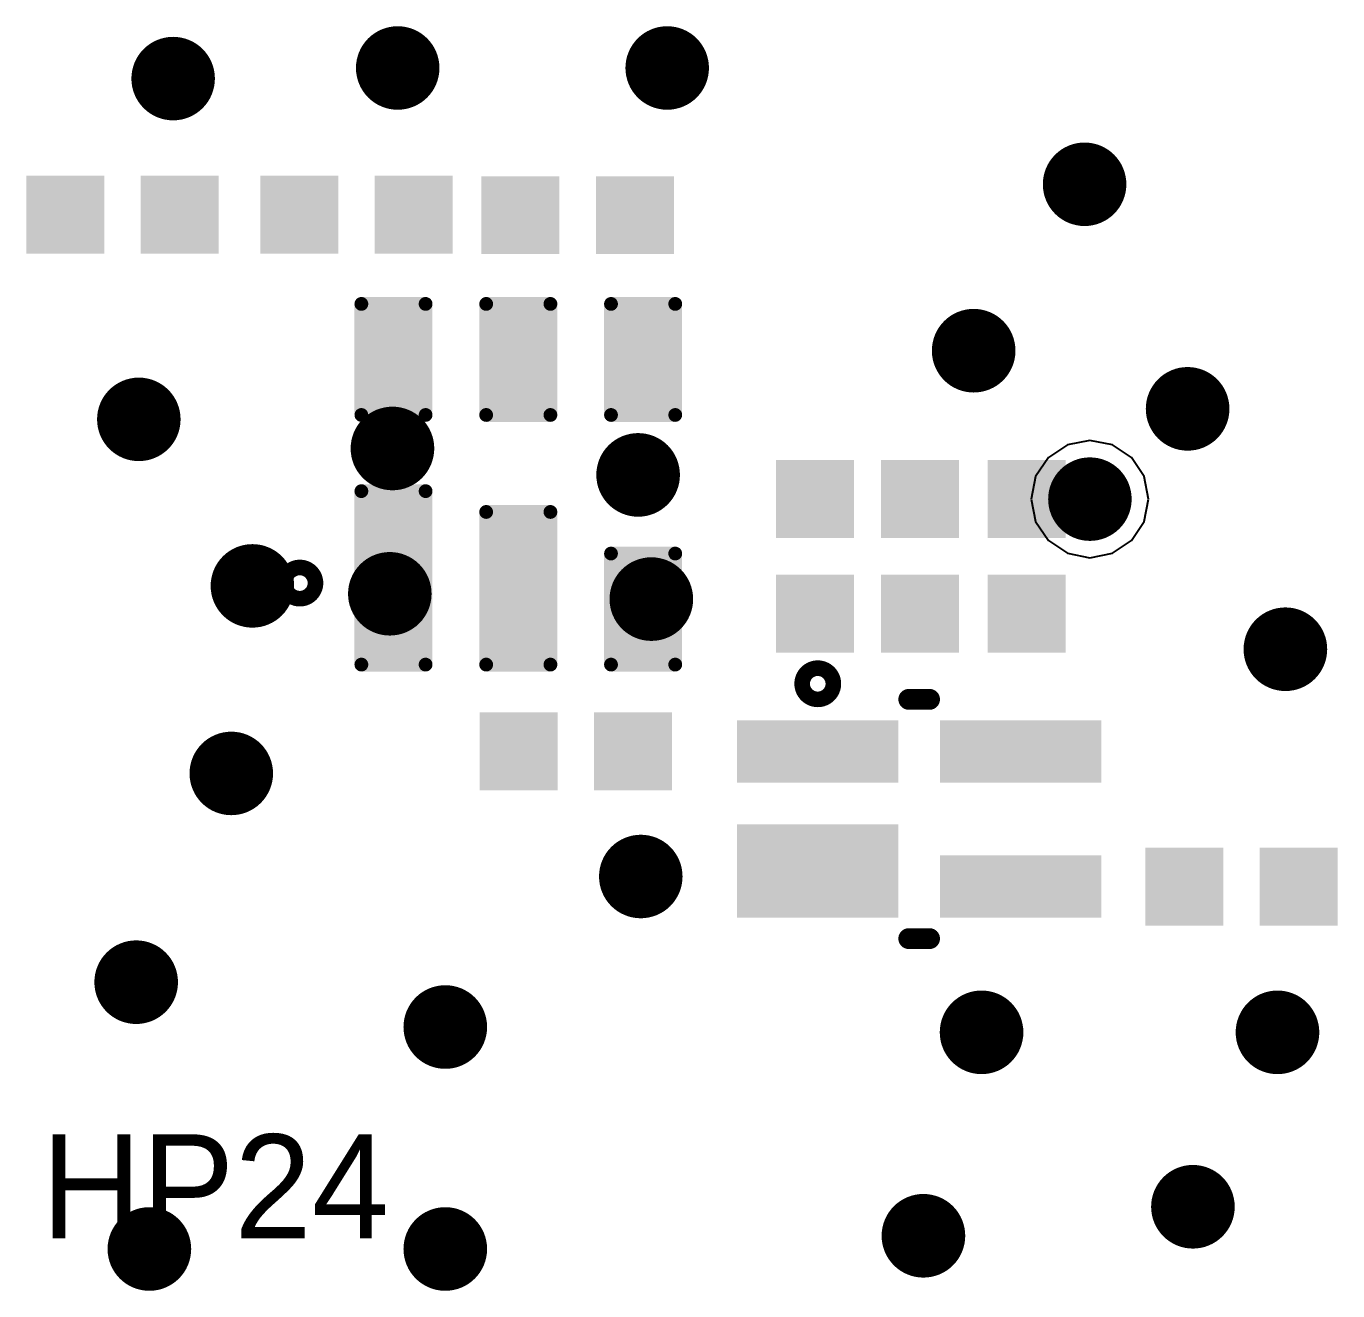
# Model space of a CAD drawing. Header units: inches. Extents: x -103 to 137, y -40 to 49.
# Drawn here: x -22.92 to -10.31, y -9.06 to 3.1 of the extents above; entities that cross this region are included whole.
import ezdxf

# ---------------------------------------------------------------- set-up
doc = ezdxf.new("R2010")
doc.units = ezdxf.units.IN
doc.header["$MEASUREMENT"] = 0
for name, color, linetype in [('BottomSolder', 6, 'Continuous'), ('MidLayer1', 16, 'Continuous'), ('MultiLayer', 9, 'Continuous'), ('TopOverlay', 2, 'Continuous'), ('TopPaste', 8, 'Continuous'), ('TopSolder', 216, 'Continuous'), ('ViaHoleLayer', 16, 'Continuous')]:
    doc.layers.add(name, color=color, linetype=linetype)

# ---------------------------------------------------------------- blocks, each defined once
blk = doc.blocks.new('SOT_343_36')
at = {"layer": 'TopOverlay'}
for points, const_width in [([(-0.03248, 0.05118, 1), (-0.04429, 0.05118, 1)], 0.00591), ([(-0.04577, 0.05118, 1), (-0.04281, 0.05118, 1)], 0.00295), ([(-0.03396, 0.05118, 1), (-0.031, 0.05118, 1)], 0.00295), ([(-0.00591, 0.04528, 1), (-0.00197, 0.04528, 1)], 0.00394), ([(0.00197, 0.04528, 1), (0.00591, 0.04528, 1)], 0.00394), ([(-0.00591, -0.04528, 1), (-0.00197, -0.04528, 1)], 0.00394), ([(0.00197, -0.04528, 1), (0.00591, -0.04528, 1)], 0.00394)]:
    blk.add_lwpolyline(points, format="xyb", close=True, dxfattribs=dict(at, const_width=const_width))
at = {"layer": 'TopOverlay', "const_width": 0.00787}
for points in [[(-0.00394, 0.04528), (0.00394, 0.04528)], [(-0.00394, -0.04528), (0.00394, -0.04528)]]:
    blk.add_lwpolyline(points, dxfattribs=at)
at = {"layer": 'TopPaste'}
for points in [[(-0.00984, 0.01575), (-0.00984, 0.03543), (-0.06693, 0.01575), (-0.06693, 0.03543)], [(0.06693, 0.01575), (0.06693, 0.03543), (0.00984, 0.01575), (0.00984, 0.03543)], [(-0.00984, -0.03543), (-0.00984, -0.00394), (-0.06693, -0.03543), (-0.06693, -0.00394)], [(0.06693, -0.03543), (0.06693, -0.01575), (0.00984, -0.03543), (0.00984, -0.01575)]]:
    blk.add_solid(points, dxfattribs=at)
at = {"layer": 'TopSolder'}
for points in [[(-0.00787, 0.01378), (-0.00787, 0.0374), (-0.0689, 0.01378), (-0.0689, 0.0374)], [(0.0689, 0.01378), (0.0689, 0.0374), (0.00787, 0.01378), (0.00787, 0.0374)], [(-0.00787, -0.0374), (-0.00787, -0.00197), (-0.0689, -0.0374), (-0.0689, -0.00197)], [(0.0689, -0.0374), (0.0689, -0.01378), (0.00787, -0.0374), (0.00787, -0.01378)]]:
    blk.add_solid(points, dxfattribs=at)
blk = doc.blocks.new('DCC6C_3_0_3_0___37')
at = {"layer": 'TopOverlay'}
for points, const_width in [([(-0.0315, 0.08268, 1), (-0.04331, 0.08268, 1)], 0.00591), ([(-0.04478, 0.08268, 1), (-0.04183, 0.08268, 1)], 0.00295), ([(-0.03297, 0.08268, 1), (-0.03002, 0.08268, 1)], 0.00295)]:
    blk.add_lwpolyline(points, format="xyb", close=True, dxfattribs=dict(at, const_width=const_width))
at = {"layer": 'TopPaste', "const_width": 0.00064}
for points in [[(-0.06858, 0.0594, 1), (-0.06794, 0.0594, 1)], [(-0.00293, 0.0594, 1), (-0.00229, 0.0594, 1)], [(0.02591, 0.0594, 1), (0.02655, 0.0594, 1)], [(0.06794, 0.0594, 1), (0.06858, 0.0594, 1)], [(-0.06858, 0.03509, 1), (-0.06794, 0.03509, 1)], [(-0.00293, 0.03509, 1), (-0.00229, 0.03509, 1)], [(0.02591, 0.03509, 1), (0.02655, 0.03509, 1)], [(0.06794, 0.03509, 1), (0.06858, 0.03509, 1)], [(-0.06858, 0.01216, 1), (-0.06794, 0.01216, 1)], [(-0.0108, 0.01216, 1), (-0.01016, 0.01216, 1)], [(0.02591, 0.01216, 1), (0.02655, 0.01216, 1)], [(0.06794, 0.01216, 1), (0.06858, 0.01216, 1)], [(-0.06858, -0.01216, 1), (-0.06794, -0.01216, 1)], [(-0.0108, -0.01216, 1), (-0.01016, -0.01216, 1)], [(0.02591, -0.01216, 1), (0.02655, -0.01216, 1)], [(0.06794, -0.01216, 1), (0.06858, -0.01216, 1)], [(-0.06858, -0.03509, 1), (-0.06794, -0.03509, 1)], [(-0.02655, -0.03509, 1), (-0.02591, -0.03509, 1)], [(0.02591, -0.03509, 1), (0.02655, -0.03509, 1)], [(0.06794, -0.03509, 1), (0.06858, -0.03509, 1)], [(-0.06858, -0.0594, 1), (-0.06794, -0.0594, 1)], [(-0.02655, -0.0594, 1), (-0.02591, -0.0594, 1)], [(0.02591, -0.0594, 1), (0.02655, -0.0594, 1)], [(0.06794, -0.0594, 1), (0.06858, -0.0594, 1)]]:
    blk.add_lwpolyline(points, format="xyb", close=True, dxfattribs=at)
at = {"layer": 'TopPaste'}
for points in [[(-0.06826, 0.03445), (-0.00261, 0.03445), (-0.06826, 0.06004), (-0.00261, 0.06004)], [(0.02623, 0.03445), (0.06826, 0.03445), (0.02623, 0.06004), (0.06826, 0.06004)], [(-0.0689, 0.03509), (-0.00197, 0.03509), (-0.0689, 0.0594), (-0.00197, 0.0594)], [(0.02559, 0.03509), (0.0689, 0.03509), (0.02559, 0.0594), (0.0689, 0.0594)], [(-0.0689, -0.01216), (-0.00984, -0.01216), (-0.0689, 0.01216), (-0.00984, 0.01216)], [(-0.06826, -0.0128), (-0.01048, -0.0128), (-0.06826, 0.0128), (-0.01048, 0.0128)], [(0.02559, -0.01216), (0.0689, -0.01216), (0.02559, 0.01216), (0.0689, 0.01216)], [(0.02623, -0.0128), (0.06826, -0.0128), (0.02623, 0.0128), (0.06826, 0.0128)], [(-0.06826, -0.06004), (-0.02623, -0.06004), (-0.06826, -0.03445), (-0.02623, -0.03445)], [(0.02623, -0.06004), (0.06826, -0.06004), (0.02623, -0.03445), (0.06826, -0.03445)], [(-0.0689, -0.0594), (-0.02559, -0.0594), (-0.0689, -0.03509), (-0.02559, -0.03509)], [(0.02559, -0.0594), (0.0689, -0.0594), (0.02559, -0.03509), (0.0689, -0.03509)]]:
    blk.add_solid(points, dxfattribs=at)
at = {"layer": 'TopSolder', "const_width": 0.00261}
for points in [[(-0.06956, 0.0594, 1), (-0.06695, 0.0594, 1)], [(-0.00391, 0.0594, 1), (-0.0013, 0.0594, 1)], [(0.02493, 0.0594, 1), (0.02753, 0.0594, 1)], [(0.06695, 0.0594, 1), (0.06956, 0.0594, 1)], [(-0.06956, 0.03509, 1), (-0.06695, 0.03509, 1)], [(-0.00391, 0.03509, 1), (-0.0013, 0.03509, 1)], [(0.02493, 0.03509, 1), (0.02753, 0.03509, 1)], [(0.06695, 0.03509, 1), (0.06956, 0.03509, 1)], [(-0.06956, 0.01216, 1), (-0.06695, 0.01216, 1)], [(-0.01179, 0.01216, 1), (-0.00918, 0.01216, 1)], [(0.02493, 0.01216, 1), (0.02753, 0.01216, 1)], [(0.06695, 0.01216, 1), (0.06956, 0.01216, 1)], [(-0.06956, -0.01216, 1), (-0.06695, -0.01216, 1)], [(-0.01179, -0.01216, 1), (-0.00918, -0.01216, 1)], [(0.02493, -0.01216, 1), (0.02753, -0.01216, 1)], [(0.06695, -0.01216, 1), (0.06956, -0.01216, 1)], [(-0.06956, -0.03509, 1), (-0.06695, -0.03509, 1)], [(-0.02753, -0.03509, 1), (-0.02493, -0.03509, 1)], [(0.02493, -0.03509, 1), (0.02753, -0.03509, 1)], [(0.06695, -0.03509, 1), (0.06956, -0.03509, 1)], [(-0.06956, -0.0594, 1), (-0.06695, -0.0594, 1)], [(-0.02753, -0.0594, 1), (-0.02493, -0.0594, 1)], [(0.02493, -0.0594, 1), (0.02753, -0.0594, 1)], [(0.06695, -0.0594, 1), (0.06956, -0.0594, 1)]]:
    blk.add_lwpolyline(points, format="xyb", close=True, dxfattribs=at)
at = {"layer": 'TopSolder'}
for points in [[(-0.06826, 0.03248), (-0.00261, 0.03248), (-0.06826, 0.06201), (-0.00261, 0.06201)], [(0.02623, 0.03248), (0.06826, 0.03248), (0.02623, 0.06201), (0.06826, 0.06201)], [(-0.07087, 0.03509), (0, 0.03509), (-0.07087, 0.0594), (0, 0.0594)], [(0.02362, 0.03509), (0.07087, 0.03509), (0.02362, 0.0594), (0.07087, 0.0594)], [(-0.07087, -0.01216), (-0.00787, -0.01216), (-0.07087, 0.01216), (-0.00787, 0.01216)], [(-0.06826, -0.01476), (-0.01048, -0.01476), (-0.06826, 0.01476), (-0.01048, 0.01476)], [(0.02362, -0.01216), (0.07087, -0.01216), (0.02362, 0.01216), (0.07087, 0.01216)], [(0.02623, -0.01476), (0.06826, -0.01476), (0.02623, 0.01476), (0.06826, 0.01476)], [(-0.06826, -0.06201), (-0.02623, -0.06201), (-0.06826, -0.03248), (-0.02623, -0.03248)], [(0.02623, -0.06201), (0.06826, -0.06201), (0.02623, -0.03248), (0.06826, -0.03248)], [(-0.07087, -0.0594), (-0.02362, -0.0594), (-0.07087, -0.03509), (-0.02362, -0.03509)], [(0.02362, -0.0594), (0.07087, -0.0594), (0.02362, -0.03509), (0.07087, -0.03509)]]:
    blk.add_solid(points, dxfattribs=at)
blk = doc.blocks.new('____402_____84')
at = {"layer": 'TopPaste'}
for points in [[(-0.03445, -0.0128), (-0.00886, -0.0128), (-0.03445, 0.0128), (-0.00886, 0.0128)], [(0.00886, -0.0128), (0.03445, -0.0128), (0.00886, 0.0128), (0.03445, 0.0128)]]:
    blk.add_solid(points, dxfattribs=at)
at = {"layer": 'TopSolder'}
for points in [[(-0.03642, -0.01476), (-0.00689, -0.01476), (-0.03642, 0.01476), (-0.00689, 0.01476)], [(0.00689, -0.01476), (0.03642, -0.01476), (0.00689, 0.01476), (0.03642, 0.01476)]]:
    blk.add_solid(points, dxfattribs=at)
blk = doc.blocks.new('____402_____85')
at = {"layer": 'TopPaste'}
for points in [[(-0.03445, -0.0128), (-0.00886, -0.0128), (-0.03445, 0.0128), (-0.00886, 0.0128)], [(0.00886, -0.0128), (0.03445, -0.0128), (0.00886, 0.0128), (0.03445, 0.0128)]]:
    blk.add_solid(points, dxfattribs=at)
at = {"layer": 'TopSolder'}
for points in [[(-0.03642, -0.01476), (-0.00689, -0.01476), (-0.03642, 0.01476), (-0.00689, 0.01476)], [(0.00689, -0.01476), (0.03642, -0.01476), (0.00689, 0.01476), (0.03642, 0.01476)]]:
    blk.add_solid(points, dxfattribs=at)
blk = doc.blocks.new('____402_____135')
at = {"layer": 'TopPaste'}
for points in [[(-0.03445, -0.0128), (-0.00886, -0.0128), (-0.03445, 0.0128), (-0.00886, 0.0128)], [(0.00886, -0.0128), (0.03445, -0.0128), (0.00886, 0.0128), (0.03445, 0.0128)]]:
    blk.add_solid(points, dxfattribs=at)
at = {"layer": 'TopSolder'}
for points in [[(-0.03642, -0.01476), (-0.00689, -0.01476), (-0.03642, 0.01476), (-0.00689, 0.01476)], [(0.00689, -0.01476), (0.03642, -0.01476), (0.00689, 0.01476), (0.03642, 0.01476)]]:
    blk.add_solid(points, dxfattribs=at)
blk = doc.blocks.new('____402_____137')
at = {"layer": 'TopPaste'}
for points in [[(-0.03445, -0.0128), (-0.00886, -0.0128), (-0.03445, 0.0128), (-0.00886, 0.0128)], [(0.00886, -0.0128), (0.03445, -0.0128), (0.00886, 0.0128), (0.03445, 0.0128)]]:
    blk.add_solid(points, dxfattribs=at)
at = {"layer": 'TopSolder'}
for points in [[(-0.03642, -0.01476), (-0.00689, -0.01476), (-0.03642, 0.01476), (-0.00689, 0.01476)], [(0.00689, -0.01476), (0.03642, -0.01476), (0.00689, 0.01476), (0.03642, 0.01476)]]:
    blk.add_solid(points, dxfattribs=at)
blk = doc.blocks.new('____402_____138')
at = {"layer": 'TopPaste'}
for points in [[(-0.03445, -0.0128), (-0.00886, -0.0128), (-0.03445, 0.0128), (-0.00886, 0.0128)], [(0.00886, -0.0128), (0.03445, -0.0128), (0.00886, 0.0128), (0.03445, 0.0128)]]:
    blk.add_solid(points, dxfattribs=at)
at = {"layer": 'TopSolder'}
for points in [[(-0.03642, -0.01476), (-0.00689, -0.01476), (-0.03642, 0.01476), (-0.00689, 0.01476)], [(0.00689, -0.01476), (0.03642, -0.01476), (0.00689, 0.01476), (0.03642, 0.01476)]]:
    blk.add_solid(points, dxfattribs=at)
blk = doc.blocks.new('____402_____139')
at = {"layer": 'TopPaste'}
for points in [[(-0.03445, -0.0128), (-0.00886, -0.0128), (-0.03445, 0.0128), (-0.00886, 0.0128)], [(0.00886, -0.0128), (0.03445, -0.0128), (0.00886, 0.0128), (0.03445, 0.0128)]]:
    blk.add_solid(points, dxfattribs=at)
at = {"layer": 'TopSolder'}
for points in [[(-0.03642, -0.01476), (-0.00689, -0.01476), (-0.03642, 0.01476), (-0.00689, 0.01476)], [(0.00689, -0.01476), (0.03642, -0.01476), (0.00689, 0.01476), (0.03642, 0.01476)]]:
    blk.add_solid(points, dxfattribs=at)
blk = doc.blocks.new('____402_____141')
at = {"layer": 'TopPaste'}
for points in [[(-0.03445, -0.0128), (-0.00886, -0.0128), (-0.03445, 0.0128), (-0.00886, 0.0128)], [(0.00886, -0.0128), (0.03445, -0.0128), (0.00886, 0.0128), (0.03445, 0.0128)]]:
    blk.add_solid(points, dxfattribs=at)
at = {"layer": 'TopSolder'}
for points in [[(-0.03642, -0.01476), (-0.00689, -0.01476), (-0.03642, 0.01476), (-0.00689, 0.01476)], [(0.00689, -0.01476), (0.03642, -0.01476), (0.00689, 0.01476), (0.03642, 0.01476)]]:
    blk.add_solid(points, dxfattribs=at)
blk = doc.blocks.new('____402_____142')
at = {"layer": 'TopPaste'}
for points in [[(-0.03445, -0.0128), (-0.00886, -0.0128), (-0.03445, 0.0128), (-0.00886, 0.0128)], [(0.00886, -0.0128), (0.03445, -0.0128), (0.00886, 0.0128), (0.03445, 0.0128)]]:
    blk.add_solid(points, dxfattribs=at)
at = {"layer": 'TopSolder'}
for points in [[(-0.03642, -0.01476), (-0.00689, -0.01476), (-0.03642, 0.01476), (-0.00689, 0.01476)], [(0.00689, -0.01476), (0.03642, -0.01476), (0.00689, 0.01476), (0.03642, 0.01476)]]:
    blk.add_solid(points, dxfattribs=at)

msp = doc.modelspace()

# ---------------------------------------------------------------- linework, layer by layer
at = {"layer": 'BottomSolder', "const_width": 0.402}
for points in [[(-19.553, 2.698, 1), (-19.152, 2.698, 1)], [(-16.962, 2.698, 1), (-16.561, 2.698, 1)], [(-21.712, 2.596, 1), (-21.311, 2.596, 1)], [(-12.949, 1.58, 1), (-12.548, 1.58, 1)], [(-14.016, -0.02, 1), (-13.614, -0.02, 1)], [(-11.959, -0.579, 1), (-11.557, -0.579, 1)], [(-22.042, -0.68, 1), (-21.641, -0.68, 1)], [(-19.604, -0.96, 1), (-19.202, -0.96, 1)], [(-17.242, -1.214, 1), (-16.84, -1.214, 1)], [(-12.898, -1.447, 1), (-12.497, -1.447, 1)], [(-20.95, -2.281, 1), (-20.549, -2.281, 1)], [(-19.629, -2.357, 1), (-19.228, -2.357, 1)], [(-17.115, -2.408, 1), (-16.713, -2.408, 1)], [(-11.019, -2.89, 1), (-10.617, -2.89, 1)], [(-21.153, -4.084, 1), (-20.752, -4.084, 1)], [(-17.216, -5.075, 1), (-16.815, -5.075, 1)], [(-22.068, -6.091, 1), (-21.666, -6.091, 1)], [(-19.096, -6.522, 1), (-18.694, -6.522, 1)], [(-13.94, -6.573, 1), (-13.538, -6.573, 1)], [(-11.095, -6.573, 1), (-10.693, -6.573, 1)], [(-11.908, -8.25, 1), (-11.506, -8.25, 1)], [(-14.499, -8.529, 1), (-14.097, -8.529, 1)], [(-21.941, -8.656, 1), (-21.539, -8.656, 1)], [(-19.096, -8.656, 1), (-18.694, -8.656, 1)]]:
    msp.add_lwpolyline(points, format="xyb", close=True, dxfattribs=at)
at = {"layer": 'MidLayer1'}
for p, q in [((-12.698, -0.882), (-12.914, -0.925)), ((-12.481, -0.925), (-12.698, -0.882)), ((-12.914, -0.925), (-13.097, -1.047)), ((-12.298, -1.047), (-12.481, -0.925)), ((-13.097, -1.047), (-13.219, -1.23)), ((-12.176, -1.23), (-12.298, -1.047)), ((-13.219, -1.23), (-13.262, -1.447)), ((-12.133, -1.447), (-12.176, -1.23)), ((-13.262, -1.447), (-13.219, -1.663)), ((-12.176, -1.663), (-12.133, -1.447)), ((-13.219, -1.663), (-13.097, -1.846)), ((-12.298, -1.846), (-12.176, -1.663)), ((-13.097, -1.846), (-12.914, -1.968)), ((-12.481, -1.968), (-12.298, -1.846)), ((-12.914, -1.968), (-12.698, -2.011)), ((-12.698, -2.011), (-12.481, -1.968))]:
    msp.add_line(p, q, dxfattribs=at)
at = {"layer": 'MidLayer1', "const_width": 0.3}
for points in [[(-19.502, 2.698, 1), (-19.202, 2.698, 1)], [(-16.912, 2.698, 1), (-16.612, 2.698, 1)], [(-21.661, 2.596, 1), (-21.361, 2.596, 1)], [(-12.898, 1.58, 1), (-12.598, 1.58, 1)], [(-13.965, -0.02, 1), (-13.665, -0.02, 1)], [(-11.908, -0.579, 1), (-11.608, -0.579, 1)], [(-21.992, -0.68, 1), (-21.692, -0.68, 1)], [(-19.553, -0.96, 1), (-19.253, -0.96, 1)], [(-17.191, -1.214, 1), (-16.891, -1.214, 1)], [(-12.848, -1.447, 1), (-12.548, -1.447, 1)], [(-20.899, -2.281, 1), (-20.599, -2.281, 1)], [(-19.579, -2.357, 1), (-19.279, -2.357, 1)], [(-17.064, -2.408, 1), (-16.764, -2.408, 1)], [(-10.968, -2.89, 1), (-10.668, -2.89, 1)], [(-21.103, -4.084, 1), (-20.803, -4.084, 1)], [(-17.166, -5.075, 1), (-16.866, -5.075, 1)], [(-22.017, -6.091, 1), (-21.717, -6.091, 1)], [(-19.045, -6.522, 1), (-18.745, -6.522, 1)], [(-13.889, -6.573, 1), (-13.589, -6.573, 1)], [(-11.044, -6.573, 1), (-10.744, -6.573, 1)], [(-11.857, -8.25, 1), (-11.557, -8.25, 1)], [(-14.448, -8.529, 1), (-14.148, -8.529, 1)], [(-21.89, -8.656, 1), (-21.59, -8.656, 1)], [(-19.045, -8.656, 1), (-18.745, -8.656, 1)]]:
    msp.add_lwpolyline(points, format="xyb", close=True, dxfattribs=at)
at = {"layer": 'MultiLayer', "const_width": 0.3}
for points in [[(-19.502, 2.698, 1), (-19.202, 2.698, 1)], [(-16.912, 2.698, 1), (-16.612, 2.698, 1)], [(-21.661, 2.596, 1), (-21.361, 2.596, 1)], [(-12.898, 1.58, 1), (-12.598, 1.58, 1)], [(-13.965, -0.02, 1), (-13.665, -0.02, 1)], [(-11.908, -0.579, 1), (-11.608, -0.579, 1)], [(-21.992, -0.68, 1), (-21.692, -0.68, 1)], [(-19.553, -0.96, 1), (-19.253, -0.96, 1)], [(-17.191, -1.214, 1), (-16.891, -1.214, 1)], [(-12.848, -1.447, 1), (-12.548, -1.447, 1)], [(-20.899, -2.281, 1), (-20.599, -2.281, 1)], [(-19.579, -2.357, 1), (-19.279, -2.357, 1)], [(-17.064, -2.408, 1), (-16.764, -2.408, 1)], [(-10.968, -2.89, 1), (-10.668, -2.89, 1)], [(-21.103, -4.084, 1), (-20.803, -4.084, 1)], [(-17.166, -5.075, 1), (-16.866, -5.075, 1)], [(-22.017, -6.091, 1), (-21.717, -6.091, 1)], [(-19.045, -6.522, 1), (-18.745, -6.522, 1)], [(-13.889, -6.573, 1), (-13.589, -6.573, 1)], [(-11.044, -6.573, 1), (-10.744, -6.573, 1)], [(-11.857, -8.25, 1), (-11.557, -8.25, 1)], [(-14.448, -8.529, 1), (-14.148, -8.529, 1)], [(-21.89, -8.656, 1), (-21.59, -8.656, 1)], [(-19.045, -8.656, 1), (-18.745, -8.656, 1)]]:
    msp.add_lwpolyline(points, format="xyb", close=True, dxfattribs=at)
at = {"layer": 'TopSolder', "const_width": 0.402}
for points in [[(-19.553, 2.698, 1), (-19.152, 2.698, 1)], [(-16.962, 2.698, 1), (-16.561, 2.698, 1)], [(-21.712, 2.596, 1), (-21.311, 2.596, 1)], [(-12.949, 1.58, 1), (-12.548, 1.58, 1)], [(-14.016, -0.02, 1), (-13.614, -0.02, 1)], [(-11.959, -0.579, 1), (-11.557, -0.579, 1)], [(-22.042, -0.68, 1), (-21.641, -0.68, 1)], [(-19.604, -0.96, 1), (-19.202, -0.96, 1)], [(-17.242, -1.214, 1), (-16.84, -1.214, 1)], [(-12.898, -1.447, 1), (-12.497, -1.447, 1)], [(-20.95, -2.281, 1), (-20.549, -2.281, 1)], [(-19.629, -2.357, 1), (-19.228, -2.357, 1)], [(-17.115, -2.408, 1), (-16.713, -2.408, 1)], [(-11.019, -2.89, 1), (-10.617, -2.89, 1)], [(-21.153, -4.084, 1), (-20.752, -4.084, 1)], [(-17.216, -5.075, 1), (-16.815, -5.075, 1)], [(-22.068, -6.091, 1), (-21.666, -6.091, 1)], [(-19.096, -6.522, 1), (-18.694, -6.522, 1)], [(-13.94, -6.573, 1), (-13.538, -6.573, 1)], [(-11.095, -6.573, 1), (-10.693, -6.573, 1)], [(-11.908, -8.25, 1), (-11.506, -8.25, 1)], [(-14.499, -8.529, 1), (-14.097, -8.529, 1)], [(-21.941, -8.656, 1), (-21.539, -8.656, 1)], [(-19.096, -8.656, 1), (-18.694, -8.656, 1)]]:
    msp.add_lwpolyline(points, format="xyb", close=True, dxfattribs=at)
at = {"layer": 'ViaHoleLayer', "const_width": 0.15}
for points in [[(-19.427, 2.698, 1), (-19.277, 2.698, 1)], [(-16.837, 2.698, 1), (-16.687, 2.698, 1)], [(-21.586, 2.596, 1), (-21.436, 2.596, 1)], [(-12.823, 1.58, 1), (-12.673, 1.58, 1)], [(-13.89, -0.02, 1), (-13.74, -0.02, 1)], [(-11.833, -0.579, 1), (-11.683, -0.579, 1)], [(-21.917, -0.68, 1), (-21.767, -0.68, 1)], [(-19.478, -0.96, 1), (-19.328, -0.96, 1)], [(-17.116, -1.214, 1), (-16.966, -1.214, 1)], [(-12.773, -1.447, 1), (-12.623, -1.447, 1)], [(-20.824, -2.281, 1), (-20.674, -2.281, 1)], [(-19.504, -2.357, 1), (-19.354, -2.357, 1)], [(-16.989, -2.408, 1), (-16.839, -2.408, 1)], [(-10.893, -2.89, 1), (-10.743, -2.89, 1)], [(-21.028, -4.084, 1), (-20.878, -4.084, 1)], [(-17.091, -5.075, 1), (-16.941, -5.075, 1)], [(-21.942, -6.091, 1), (-21.792, -6.091, 1)], [(-18.97, -6.522, 1), (-18.82, -6.522, 1)], [(-13.814, -6.573, 1), (-13.664, -6.573, 1)], [(-10.969, -6.573, 1), (-10.819, -6.573, 1)], [(-11.782, -8.25, 1), (-11.632, -8.25, 1)], [(-14.373, -8.529, 1), (-14.223, -8.529, 1)], [(-21.815, -8.656, 1), (-21.665, -8.656, 1)], [(-18.97, -8.656, 1), (-18.82, -8.656, 1)]]:
    msp.add_lwpolyline(points, format="xyb", close=True, dxfattribs=at)

# ---------------------------------------------------------------- block references
at = {"xscale": 25.4, "yscale": 25.4, "zscale": 25.4}
for name, p in [('____402_____84', (-21.999, 1.288)), ('____402_____138', (-19.749, 1.288)), ('____402_____135', (-17.622, 1.283)), ('SOT_343_36', (-14.339, -4.522)), ('____402_____139', (-17.639, -3.872)), ('____402_____137', (-11.239, -5.172))]:
    msp.add_blockref(name, p, dxfattribs=at)
at = {"xscale": 25.4, "yscale": 25.4, "zscale": 25.4, "rotation": 90}
for name, p in [('DCC6C_3_0_3_0___37', (-18.193, -1.304)), ('____402_____85', (-15.339, -1.997)), ('____402_____142', (-14.33, -1.997)), ('____402_____141', (-13.305, -1.997))]:
    msp.add_blockref(name, p, dxfattribs=at)

# ---------------------------------------------------------------- texts
at = {"layer": 'TopOverlay'}
msp.add_text('HP24', height=1, dxfattribs=at).set_placement((-22.781, -8.554))

doc.saveas('drawing.dxf')
